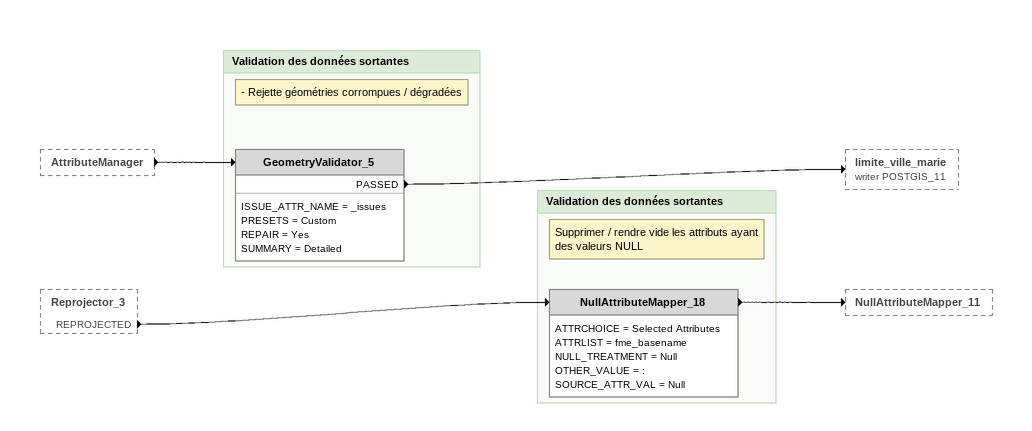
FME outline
AttributeManager [outside]
    -> GeometryValidator_5
Reprojector_3 [outside]
    REPROJECTED -> NullAttributeMapper_18

Bookmark: Validation des données sortantes
Note: - Rejette géométries corrompues / dégradées
GeometryValidator_5
    ISSUE_ATTR_NAME = _issues
    PRESETS = Custom
    REPAIR = Yes
    SUMMARY = Detailed
    PASSED -> limite_ville_marie (writer POSTGIS_11)

Bookmark: Validation des données sortantes
Note: Supprimer / rendre vide les attributs ayant des valeurs NULL
NullAttributeMapper_18
    ATTRCHOICE = Selected Attributes
    ATTRLIST = fme_basename
    NULL_TREATMENT = Null
    OTHER_VALUE = :
    SOURCE_ATTR_VAL = Null
    -> NullAttributeMapper_11
